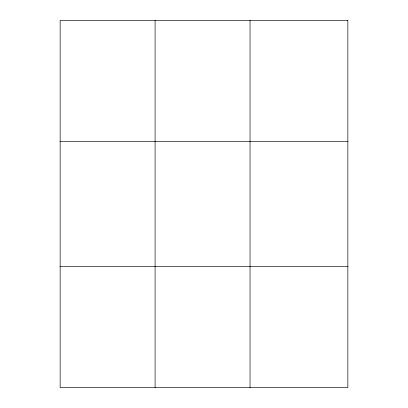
<?xml version="1.0" encoding="UTF-8"?>
<svg xmlns="http://www.w3.org/2000/svg" width="408" height="408" viewBox="0 0 408 408"><rect width="100%" height="100%" fill="white"/><g stroke="black" fill="none" stroke-linecap="round" stroke-linejoin="round"><path stroke-width="0.61" d="M155.086 387.6L155.086 20.4M250.033 387.6L250.033 20.4M60.139 141.576L347.861 141.576M60.139 266.424L347.861 266.424M347.861 20.4L347.861 387.6L60.139 387.6L60.139 20.4L347.861 20.4"/></g></svg>
